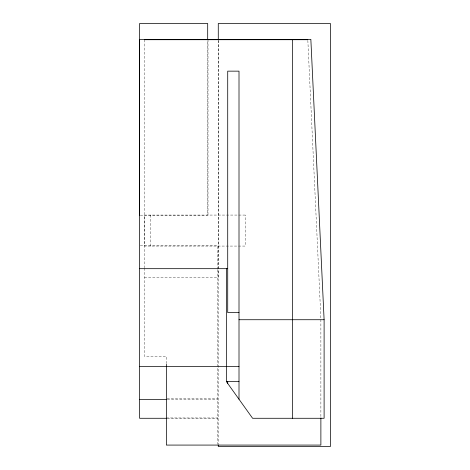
<?xml version="1.0" encoding="UTF-8"?>
<svg xmlns="http://www.w3.org/2000/svg" width="470" height="470" viewBox="0 0 470 470"><rect width="100%" height="100%" fill="white"/><g stroke="black" fill="none" stroke-linecap="round" stroke-linejoin="round"><path stroke-width="0.35" stroke-dasharray="2.35 1.76" d="M140.33 215.172L207.693 215.172L207.693 40.391M140.319 245.61L217.633 245.61L217.633 269.063M144.396 277.194L218.579 277.194L218.579 269.956M167.103 398.836L217.633 398.836M167.302 399.529L217.633 399.529M166.368 417.959L217.633 417.959M167.302 418.277L217.633 418.277M307.844 40.449L320.881 318.302L320.881 417.231M218.579 40.449L218.579 269.234M218.274 40.391L218.274 444.297M217.633 269.751L217.633 444.344M207.999 39.715L207.999 215.066M166.368 363.639L166.368 356.307L144.396 356.307L144.396 268.364M150.482 215.066L150.482 246.069M144.396 39.715L144.396 267.783M245.217 215.066L144.319 215.066L144.319 246.069L245.217 246.069L245.217 215.066"/><path stroke-width="0.7" d="M144.396 39.715L307.809 39.715M139.584 268.681L227.715 268.687M239.007 312.597L227.715 312.597L227.715 71.146L239.007 71.146L239.007 399.253M239.007 319.729L324.106 319.729L324.106 418.277L252.596 418.277L226.352 381.54L226.352 268.681M139.584 366.447L239.007 366.447M226.352 381.54L239.007 381.54M139.59 399.529L166.574 399.529M166.574 418.277L139.59 418.277L139.584 39.374L310.852 39.374L324.106 319.729M320.881 417.965L320.881 445.078L166.368 445.078L166.368 364.303M292.428 39.374L292.428 418.277M227.715 381.54L227.715 383.45M218.274 39.656L218.274 23.5L330.416 23.5L330.416 446.5L218.274 446.5L218.274 445.031M207.693 39.656L207.693 23.5L139.596 23.5L139.596 215.172"/></g></svg>
